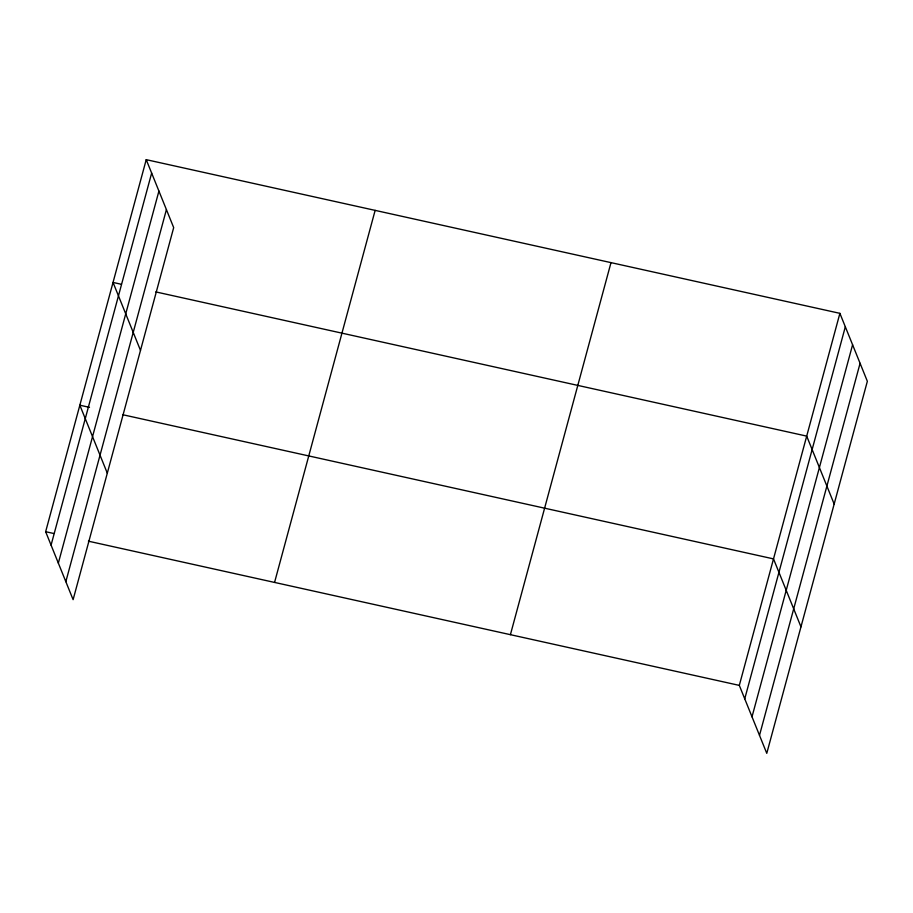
<?xml version="1.0" encoding="UTF-8"?>
<svg xmlns="http://www.w3.org/2000/svg" width="913" height="913" viewBox="0 0 913 913"><rect width="100%" height="100%" fill="white"/><g stroke="black" fill="none" stroke-linecap="round" stroke-linejoin="round"><path stroke-width="1.37" d="M146.228 159.661L173.687 227.611L73.108 599.658L45.65 531.708L146.228 159.661L839.892 313.342L867.35 381.292L766.772 753.339L739.313 685.389L839.892 313.342M51.071 545.129L151.649 173.082M58.341 563.127L158.919 191.079M65.839 581.661L166.417 209.613M274.562 582.426L375.14 210.378M510.413 634.672L610.991 262.636M744.746 698.81L845.324 326.774M752.015 716.808L852.594 344.76M759.502 735.342L860.08 363.306M121.315 284.274L113.041 282.437L140.488 350.387M155.792 291.909L806.704 436.117L834.162 504.067M89.497 407.346L79.842 405.212L107.3 473.162M122.593 414.685L773.516 558.893L800.963 626.843M45.65 531.708L53.924 533.534M88.401 541.181L739.313 685.389"/></g></svg>
